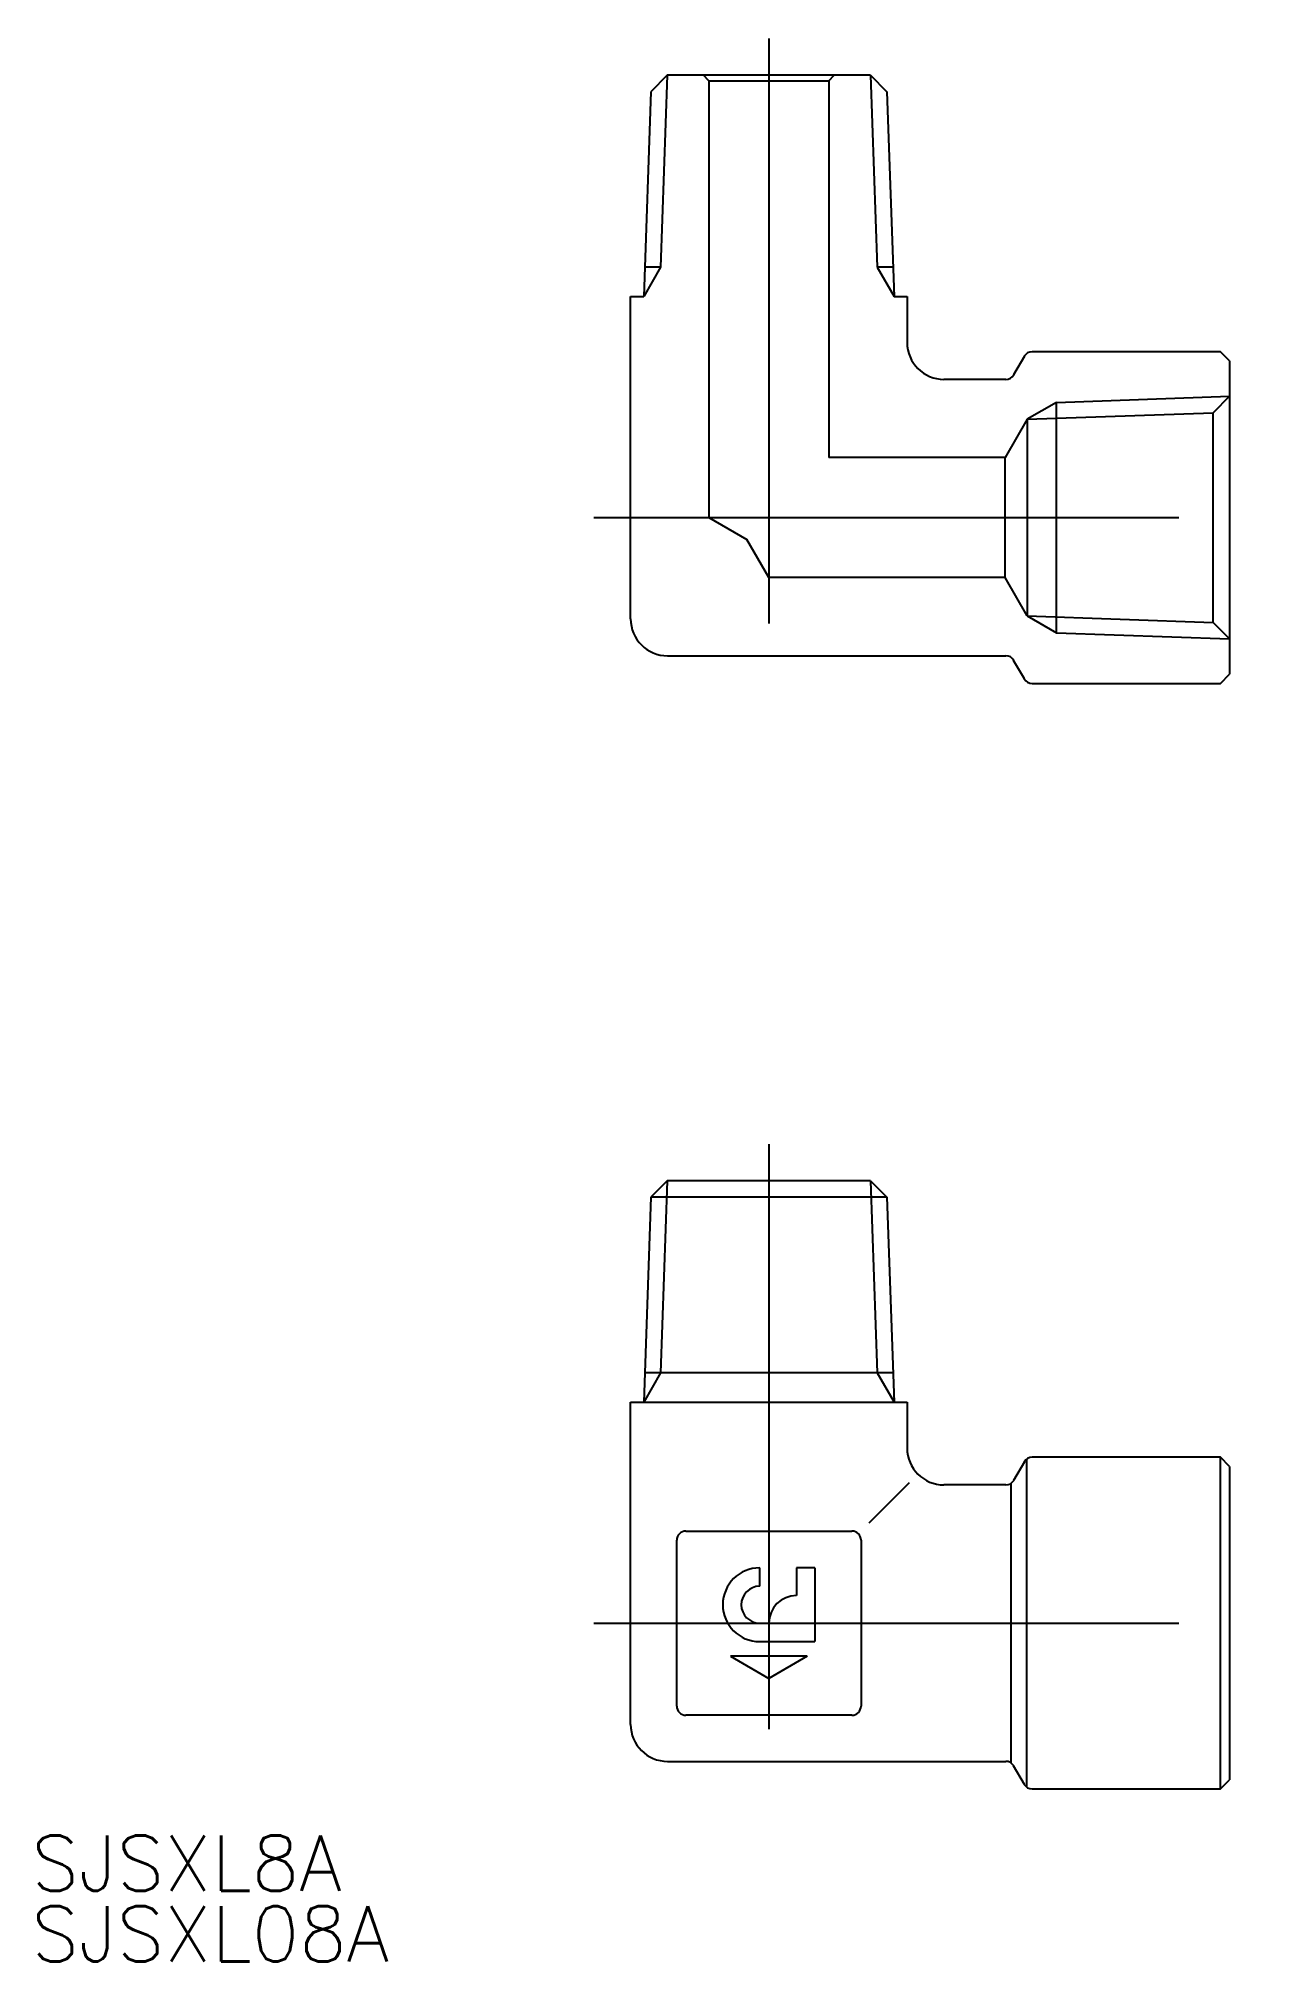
# Model space of a CAD drawing. Extents: x -40 to 27, y -78 to 26.
import ezdxf

# ---------------------------------------------------------------- set-up
doc = ezdxf.new("R2010")
doc.units = 0
doc.linetypes.add('CENTER', pattern=[50.8, 31.75, -6.35, 6.35, -6.35])
doc.layers.get('0').update_dxf_attribs({"linetype": 'CONTINUOUS'})
doc.layers.add('CENTER', color=1, linetype='CENTER')
doc.styles.get("Standard").update_dxf_attribs({"font": 'txt.shx', "height": 3, "bigfont": 'bigfont.shx'})

msp = doc.modelspace()

# ---------------------------------------------------------------- linework, layer by layer
at = {"color": 7, "linetype": 'CONTINUOUS'}
for p, q in [((-6.4, 23.11), (-6.79, 12)), ((-5.51, 24), (-6.4, 23.11)), ((5.51, 24), (-5.51, 24)), ((-3.25, 23.7), (-3.55, 24)), ((-3.25, 23.7), (-3.25, 0)), ((-3.25, 23.7), (3.25, 23.7)), ((3.25, 23.7), (3.55, 24)), ((3.25, 23.7), (3.25, 3.25)), ((5.51, 24), (6.4, 23.11)), ((6.4, 23.11), (6.79, 12)), ((-5.88, 13.58), (-6.73, 13.58)), ((6.73, 13.58), (5.88, 13.58)), ((-7.5, -5.5), (-7.5, 12)), ((-7.5, 12), (-6.79, 12)), ((6.79, 12), (7.5, 12)), ((7.5, 12), (7.5, 9.5)), ((13.86, 8.75), (13.28, 7.75)), ((24.5, 9), (14.29, 9)), ((25, 8.5), (24.5, 9)), ((25, 8.5), (25, -8.5)), ((12.85, 7.5), (9.5, 7.5)), ((25, 6.58), (24.11, 5.69)), ((14.02, 5.34), (12.82, 3.25)), ((14.02, 5.34), (24.11, 5.69)), ((14.02, 5.34), (14.02, -5.34)), ((15.6, -6.25), (15.6, 6.25)), ((24.11, -5.69), (24.11, 5.69)), ((12.82, 3.25), (3.25, 3.25)), ((12.82, -3.25), (12.82, 3.25)), ((-3.25, 0), (-1.19, -1.19)), ((0, -3.25), (-1.19, -1.19)), ((12.82, -3.25), (0, -3.25)), ((14.02, -5.34), (12.82, -3.25)), ((14.02, -5.34), (24.11, -5.69)), ((25, -6.58), (24.11, -5.69)), ((-5.5, -7.5), (12.85, -7.5)), ((13.86, -8.75), (13.28, -7.75)), ((14.29, -9), (24.5, -9)), ((24.5, -9), (25, -8.5)), ((-5.51, -36), (-6.4, -36.89)), ((5.51, -36), (-5.51, -36)), ((5.51, -36), (6.4, -36.89)), ((-6.4, -36.89), (-6.79, -48)), ((6.4, -36.89), (-6.4, -36.89)), ((6.4, -36.89), (6.79, -48)), ((6.73, -46.42), (-6.73, -46.42)), ((-7.5, -65.5), (-7.5, -48)), ((-7.5, -48), (7.5, -48)), ((7.5, -48), (7.5, -50.5)), ((14, -68.91), (14, -51.09)), ((24.5, -51), (14.29, -51)), ((24.5, -69), (24.5, -51)), ((25, -51.5), (24.5, -51)), ((13.86, -51.25), (13.28, -52.25)), ((25, -51.5), (25, -68.5)), ((7.62, -52.38), (5.42, -54.58)), ((12.85, -52.5), (9.5, -52.5)), ((13.13, -52.41), (13.13, -67.59)), ((-4.5, -55), (4.5, -55)), ((-5, -64.5), (-5, -55.5)), ((5, -55.5), (5, -64.5)), ((-0.5, -58), (-0.5, -57)), ((2.5, -57), (1.5, -57)), ((1.5, -57), (1.5, -58.5)), ((2.5, -57), (2.5, -61)), ((-0.5, -60), (0, -60)), ((-0.5, -61), (2.5, -61)), ((2.08, -61.8), (-2.08, -61.8)), ((-2.08, -61.8), (0, -63)), ((2.08, -61.8), (0, -63)), ((4.5, -65), (-4.5, -65)), ((-5.5, -67.5), (12.85, -67.5)), ((13.86, -68.75), (13.28, -67.75)), ((24.5, -69), (25, -68.5)), ((14.29, -69), (24.5, -69))]:
    msp.add_line(p, q, dxfattribs=at)
at = {"color": 3, "linetype": 'CONTINUOUS'}
for p, q in [((-5.51, 24), (-5.88, 13.58)), ((5.51, 24), (5.88, 13.58)), ((-5.88, 13.58), (-6.79, 12)), ((5.88, 13.58), (6.79, 12)), ((15.6, 6.25), (25, 6.58)), ((15.6, 6.25), (14.02, 5.34)), ((14.02, -5.34), (15.6, -6.25)), ((15.6, -6.25), (25, -6.58)), ((-5.51, -36), (-5.88, -46.42)), ((5.51, -36), (5.88, -46.42)), ((-5.88, -46.42), (-6.79, -48)), ((5.88, -46.42), (6.79, -48))]:
    msp.add_line(p, q, dxfattribs=at)
at = {"color": 7, "linetype": 'CONTINUOUS'}
for centre, radius, start, end in [((9.5, 9.5), 2, 180, 270), ((14.29, 8.5), 0.5, 90, 150), ((12.85, 8), 0.5, 270, 330), ((-5.5, -5.5), 2, 180, 270), ((12.85, -8), 0.5, 30, 90), ((14.29, -8.5), 0.5, 210, 270), ((9.5, -50.5), 2, 180, 270), ((14.29, -51.5), 0.5, 90, 150), ((12.85, -52), 0.5, 270, 330), ((-4.5, -55.5), 0.5, 90, 180), ((4.5, -55.5), 0.5, 0, 90), ((-0.5, -59), 2, 90, 180), ((-0.5, -59), 1, 90, 180), ((-0.5, -59), 2, 180, 270), ((-0.5, -59), 1, 180, 270), ((1.5, -60), 1.5, 90, 180), ((-4.5, -64.5), 0.5, 180, 270), ((4.5, -64.5), 0.5, 270, 0), ((-5.5, -65.5), 2, 180, 270), ((12.85, -68), 0.5, 30, 90), ((14.29, -68.5), 0.5, 210, 270)]:
    msp.add_arc(centre, radius, start, end, dxfattribs=at)
at = {"layer": 'CENTER', "color": 1, "linetype": 'CENTER'}
for p, q in [((0, 26), (0, -9.5)), ((-9.5, 0), (27, 0)), ((0, -34), (0, -69.5)), ((-9.5, -60), (27, -60))]:
    msp.add_line(p, q, dxfattribs=at)

# ---------------------------------------------------------------- texts
at = {"color": 7, "linetype": 'CONTINUOUS'}
for s, p in [('SJSXL8A', (-40.01, -74.52)), ('SJSXL08A', (-40.01, -78.36))]:
    msp.add_text(s, height=3, dxfattribs=at).set_placement(p)

doc.saveas('drawing.dxf')
